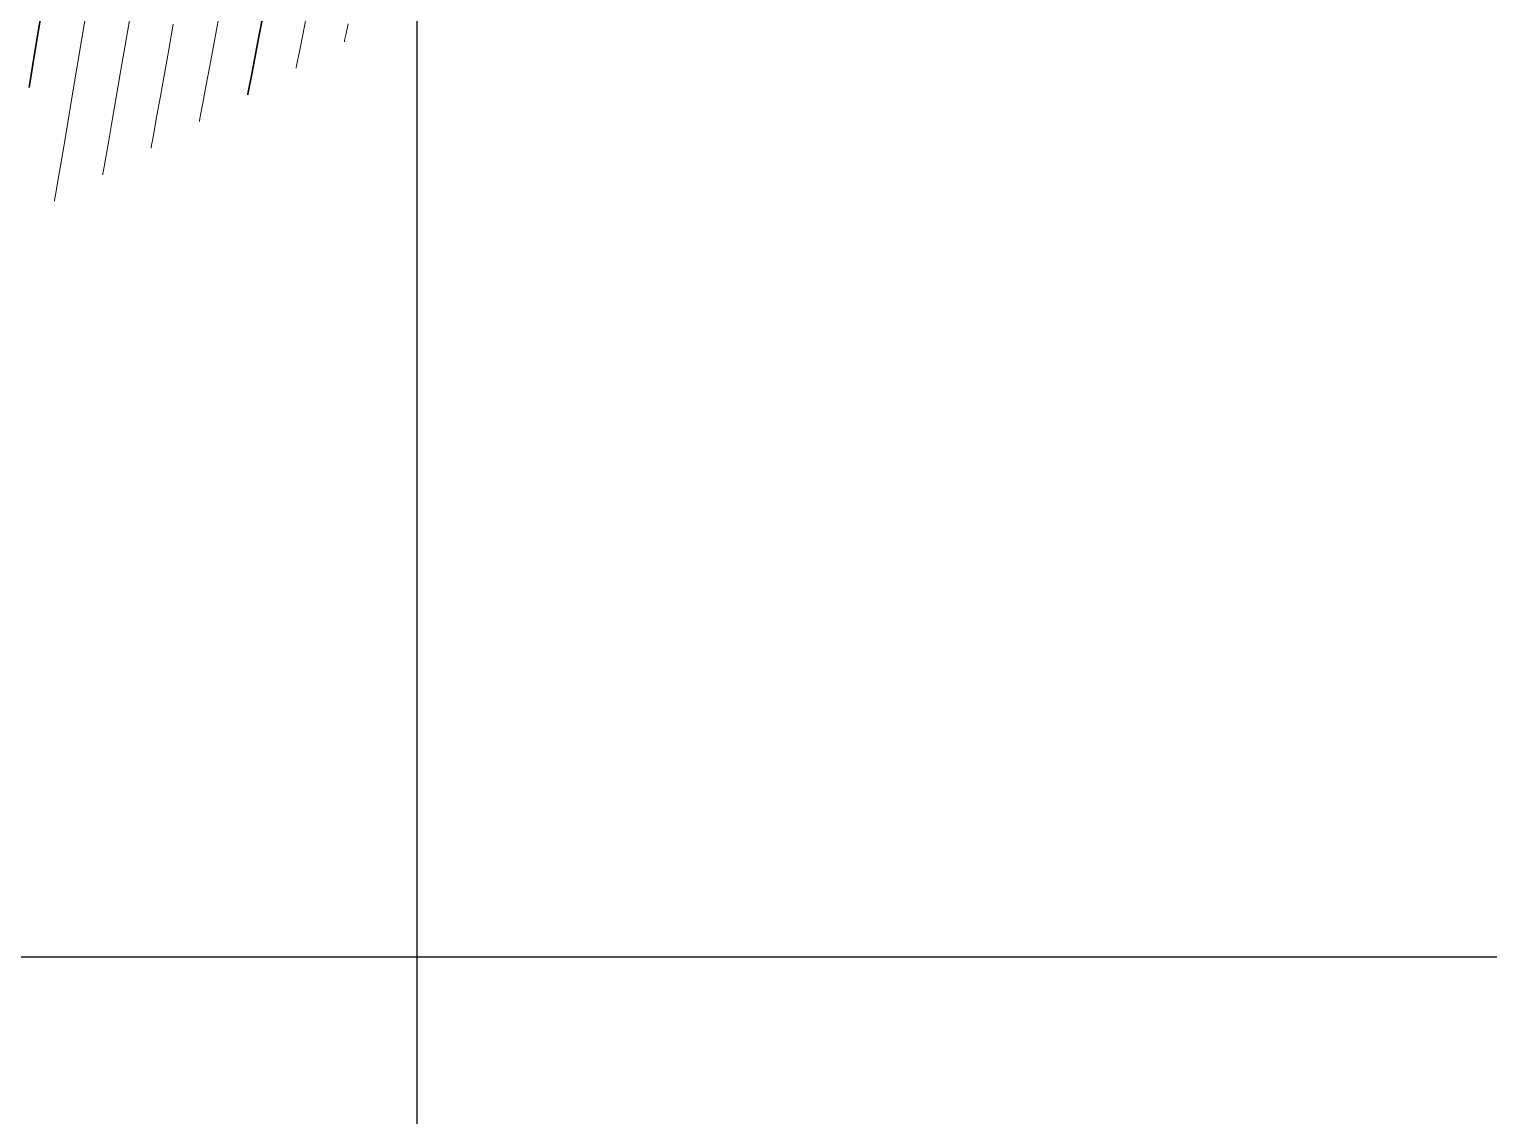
# Model space of a CAD drawing. Header units: millimetres. Extents: x 736950 to 740938, y 8500595 to 8502163.
# Drawn here: x 737863.8 to 737999.9, y 8501085.2 to 8501186.5 of the extents above; entities that cross this region are included whole.
import ezdxf

# ---------------------------------------------------------------- set-up
doc = ezdxf.new("R2010")
doc.units = ezdxf.units.MM
doc.layers.add('CONT-MJR', color=80, linetype='Continuous', lineweight=30)
doc.layers.add('CONT-MNR', color=96, linetype='Continuous', lineweight=15)
doc.layers.add('Cuadricula Coordenadas', color=5, linetype='Continuous')

msp = doc.modelspace()

# ---------------------------------------------------------------- linework, layer by layer
at = {"layer": 'CONT-MJR', "extrusion": (0.9867785776164418, -0.1620741767132321, 0), "elevation": -649713.6999062076}
msp.add_lwpolyline([(8508377.438543865, 3615.000000000003), (8508379.963924771, 3615.000000000003)], dxfattribs=at)
at = {"layer": 'CONT-MJR', "extrusion": (0.9867772956775229, -0.1620819815258772, 0), "elevation": -649780.9959708033}
msp.add_lwpolyline([(8508369.615935989, 3615.00000000001), (8508372.299437976, 3615.00000000001)], dxfattribs=at)
at = {"layer": 'CONT-MJR', "extrusion": (0.9823002193991999, -0.1873133176479561, 0), "elevation": -867560.4727389349}
msp.add_lwpolyline([(8488931.885012344, 3610.000000000011), (8488934.00725386, 3610.000000000011)], dxfattribs=at)
at = {"layer": 'CONT-MJR', "elevation": 3610}
for points in [[(737884.7994659301, 8501183.45238245), (737885.1519556516, 8501185.283521447)], [(737884.2518899698, 8501180.60477623), (737884.3396328078, 8501181.06873007)], [(737884.2038125077, 8501180.336964339), (737884.2151755849, 8501180.40329907)], [(737884.2151755849, 8501180.40329907), (737884.2518899698, 8501180.60477623)]]:
    msp.add_lwpolyline(points, dxfattribs=at)
at = {"layer": 'CONT-MJR', "extrusion": (0.9867763714054109, -0.1620876085207334, 0), "elevation": -649829.5140754151}
msp.add_lwpolyline([(8508363.161694052, 3615.000000000006), (8508365.910487391, 3615.000000000006)], dxfattribs=at)
at = {"layer": 'CONT-MJR', "extrusion": (0.9818368929841669, -0.1897269500497954, 0), "elevation": -888421.0893464399}
msp.add_lwpolyline([(8486770.660543744, 3610.000000000006), (8486772.180066384, 3610.000000000006)], dxfattribs=at)
at = {"layer": 'CONT-MJR', "extrusion": (0.9819957480303717, -0.188903019696009, 0), "elevation": -881299.4908080394}
msp.add_lwpolyline([(8487512.242672253, 3610), (8487513.150750518, 3610)], dxfattribs=at)
at = {"layer": 'CONT-MNR', "extrusion": (0.98644354135078, -0.164101004650587, 0), "elevation": -667187.246670079}
msp.add_lwpolyline([(8507024.639785253, 3614.000000000003), (8507027.223001434, 3614.000000000003)], dxfattribs=at)
at = {"layer": 'CONT-MNR', "extrusion": (0.9857775396247549, -0.1680554740892568, 0), "elevation": -701292.2580352052}
msp.add_lwpolyline([(8504280.760501256, 3613), (8504283.298970276, 3613)], dxfattribs=at)
at = {"layer": 'CONT-MNR'}
for points, elevation in [([(737876.8360019583, 8501184.564527247), (737877.2531237025, 8501186.932091556)], 3612), ([(737889.2918000867, 8501185.79504887), (737889.6358701411, 8501187.540610654)], 3609), ([(737868.3034668223, 8501183.002253303), (737868.7396267492, 8501185.60949673)], 3614), ([(737880.6585236345, 8501183.042568356), (737881.0622420168, 8501185.23162133)], 3611), ([(737893.2149238543, 8501185.29467558), (737893.2268228385, 8501185.36317001)], 3608), ([(737893.2660517027, 8501185.571499357), (737893.3606810486, 8501186.050910572)], 3608), ([(737876.4341830034, 8501182.305324493), (737876.8360019583, 8501184.564527247)], 3612), ([(737867.8702254109, 8501180.423145449), (737868.3034668223, 8501183.002253303)], 3614), ([(737871.9446446341, 8501180.1324424), (737872.353130052, 8501182.493936004)], 3613), ([(737888.709368181, 8501182.81581996), (737888.720492586, 8501182.880391)], 3609), ([(737888.7564322287, 8501183.074748008), (737888.8422968693, 8501183.51961159)], 3609), ([(737875.7379473007, 8501178.425662968), (737876.0630402977, 8501180.232898122)], 3612), ([(737879.7098221201, 8501177.926240722), (737879.7470513011, 8501178.135233382)], 3611), ([(737879.7470513011, 8501178.135233382), (737879.8358574493, 8501178.619616847)], 3611), ([(737871.2388446957, 8501176.076148132), (737871.568125661, 8501177.965580698)], 3613), ([(737879.6982568342, 8501177.85810872), (737879.7098221201, 8501177.926240722)], 3611), ([(737875.1927011613, 8501175.379253099), (737875.2035302504, 8501175.443688836)], 3612), ([(737875.2035302504, 8501175.443688836), (737875.2376017037, 8501175.6395131)], 3612), ([(737866.1815898145, 8501170.421541858), (737866.1927782954, 8501170.48915302)], 3614), ([(737866.1927782954, 8501170.48915302), (737866.2277628976, 8501170.698194731)], 3614)]:
    msp.add_lwpolyline(points, dxfattribs=dict(at, elevation=elevation))
at = {"layer": 'CONT-MNR', "extrusion": (0.9837766111700597, -0.1793978241639325, 0), "elevation": -799184.0025084084}
msp.add_lwpolyline([(8495641.45515138, 3611.000000000003), (8495643.858246198, 3611.000000000003)], dxfattribs=at)
at = {"layer": 'CONT-MNR', "extrusion": (0.9802919354088464, -0.1975543504263531, 0), "elevation": -956095.3774738496}
msp.add_lwpolyline([(8479418.17067108, 3608.000000000013), (8479419.107920837, 3608.000000000013)], dxfattribs=at)
at = {"layer": 'CONT-MNR', "extrusion": (0.9855437682697079, -0.1694210164789013, 0), "elevation": -713073.4799894517}
msp.add_lwpolyline([(8503298.51392114, 3613.000000000006), (8503301.023528907, 3613.000000000006)], dxfattribs=at)
at = {"layer": 'CONT-MNR', "extrusion": (0.9809662175435149, -0.1941784747039943, 0), "elevation": -926902.823314861}
msp.add_lwpolyline([(8482656.840310898, 3609.000000000013), (8482658.291185914, 3609.000000000013)], dxfattribs=at)
at = {"layer": 'CONT-MNR', "extrusion": (0.9827291061793461, -0.1850500036961465, 0), "elevation": -847995.231624836}
msp.add_lwpolyline([(8490909.437763937, 3608.000000000013), (8490909.649754556, 3608.000000000013)], dxfattribs=at)
at = {"layer": 'CONT-MNR', "extrusion": (0.9811654512155765, -0.1931692453288932, 0), "elevation": -918176.1659866489}
msp.add_lwpolyline([(8483604.994689224, 3609), (8483605.86322563, 3609)], dxfattribs=at)
at = {"layer": 'CONT-MNR', "extrusion": (0.9843397865160765, -0.1762815494641605, 0), "elevation": -772280.4573609649}
msp.add_lwpolyline([(8498123.871290894, 3612.000000000013), (8498125.976688232, 3612.000000000013)], dxfattribs=at)
at = {"layer": 'CONT-MNR', "extrusion": (0.9831726453886673, -0.1826788147526964, 0), "elevation": -827521.9631902976}
msp.add_lwpolyline([(8492923.829173872, 3611.000000000013), (8492925.785023255, 3611.000000000013)], dxfattribs=at)
at = {"layer": 'CONT-MNR', "extrusion": (0.9833294346962169, -0.1818329531741113, 0), "elevation": -820207.4902240033}
msp.add_lwpolyline([(8493635.841185074, 3609), (8493636.038837047, 3609)], dxfattribs=at)
at = {"layer": 'CONT-MNR', "extrusion": (0.9830705043648739, -0.1832276819909935, 0), "elevation": -832263.3508430949}
msp.add_lwpolyline([(8492458.91542755, 3611), (8492460.508153988, 3611)], dxfattribs=at)
at = {"layer": 'CONT-MNR', "extrusion": (0.9860989171107059, -0.1661593382061128, 0), "elevation": -684939.8052805512}
msp.add_lwpolyline([(8505605.947904306, 3614.00000000001), (8505608.446426673, 3614.00000000001)], dxfattribs=at)
at = {"layer": 'CONT-MNR', "extrusion": (0.9852368075302929, -0.1711970592256678, 0), "elevation": -728398.4395139633}
msp.add_lwpolyline([(8501994.881604947, 3613.00000000001), (8501997.080935787, 3613.00000000001)], dxfattribs=at)
at = {"layer": 'CONT-MNR', "extrusion": (0.9831814593395923, -0.1826313719240747, 0), "elevation": -827112.1404366521}
msp.add_lwpolyline([(8492961.208079198, 3611.000000000013), (8492962.158312246, 3611.000000000013)], dxfattribs=at)
at = {"layer": 'CONT-MNR', "extrusion": (0.9841579220312484, -0.1772940622331588, 0), "elevation": -781022.2038791877}
msp.add_lwpolyline([(8497321.594032034, 3612), (8497323.081221318, 3612)], dxfattribs=at)
at = {"layer": 'CONT-MNR', "extrusion": (0.9860371986903622, -0.1665252016929073, 0), "elevation": -688095.6159043706}
msp.add_lwpolyline([(8505348.934077984, 3614.000000000013), (8505351.227389503, 3614.000000000013)], dxfattribs=at)
at = {"layer": 'CONT-MNR', "extrusion": (0.9842553628660494, -0.1767523144669438, 0), "elevation": -776344.8110476153}
msp.add_lwpolyline([(8497749.32867996, 3612), (8497750.213422071, 3612)], dxfattribs=at)
at = {"layer": 'CONT-MNR', "extrusion": (0.9859966300861274, -0.1667652405592979, 0), "elevation": -690166.1627191894}
msp.add_lwpolyline([(8505179.17041141, 3614), (8505181.170021337, 3614)], dxfattribs=at)
at = {"layer": 'CONT-MNR', "extrusion": (0.9851221779916886, -0.1718554463172816, 0), "elevation": -734080.086900123}
msp.add_lwpolyline([(8501502.73040116, 3613.000000000013), (8501504.28270223, 3613.000000000013)], dxfattribs=at)
at = {"layer": 'CONT-MNR', "extrusion": (0.9845655865310832, -0.1750160158919873, 0), "elevation": -761355.3247295166}
msp.add_lwpolyline([(8499104.96403138, 3612.000000000013), (8499105.42282112, 3612.000000000013)], dxfattribs=at)
at = {"layer": 'CONT-MNR', "extrusion": (0.9851803051156374, -0.1715219123385105, 0), "elevation": -731201.7660117998}
msp.add_lwpolyline([(8501749.852160215, 3613), (8501750.77418662, 3613)], dxfattribs=at)
at = {"layer": 'CONT-MNR', "extrusion": (0.9859822337319555, -0.1668503364244251, 0), "elevation": -690900.2000429571}
msp.add_lwpolyline([(8505117.956494803, 3614.000000000013), (8505119.57391214, 3614.000000000013)], dxfattribs=at)
at = {"layer": 'CONT-MNR', "extrusion": (0.9863821602786034, -0.164469553061094, 0), "elevation": -670361.625030635}
msp.add_lwpolyline([(8506762.552527694, 3613.000000000011), (8506762.619471759, 3613.000000000011)], dxfattribs=at)
at = {"layer": 'CONT-MNR', "extrusion": (0.9857637229116951, -0.1681364998781487, 0), "elevation": -701991.3009928009}
msp.add_lwpolyline([(8504210.909054758, 3613.000000000003), (8504211.114428023, 3613.000000000003)], dxfattribs=at)
at = {"layer": 'CONT-MNR', "extrusion": (0.985369956457307, -0.1704290142884274, 0), "elevation": -721770.9117289389}
msp.add_lwpolyline([(8502555.216898786, 3613), (8502555.693572788, 3613)], dxfattribs=at)
at = {"layer": 'CONT-MNR', "extrusion": (0.9860086551467964, -0.1666941269979426, 0), "elevation": -689552.7413437363}
msp.add_lwpolyline([(8505226.34850306, 3614.00000000001), (8505227.307792252, 3614.00000000001)], dxfattribs=at)
at = {"layer": 'CONT-MNR', "extrusion": (0.9860969689587887, -0.1661708994086801, 0), "elevation": -685039.5302516868}
msp.add_lwpolyline([(8505590.552801745, 3614), (8505591.047326328, 3614)], dxfattribs=at)
at = {"layer": 'Cuadricula Coordenadas', "color": 8}
for p, q in [((737900, 8500595.507225098), (737900, 8502130.641312933)), ((736950.2264744169, 8501100), (738552.8979275209, 8501100))]:
    msp.add_line(p, q, dxfattribs=at)

doc.saveas('drawing.dxf')
